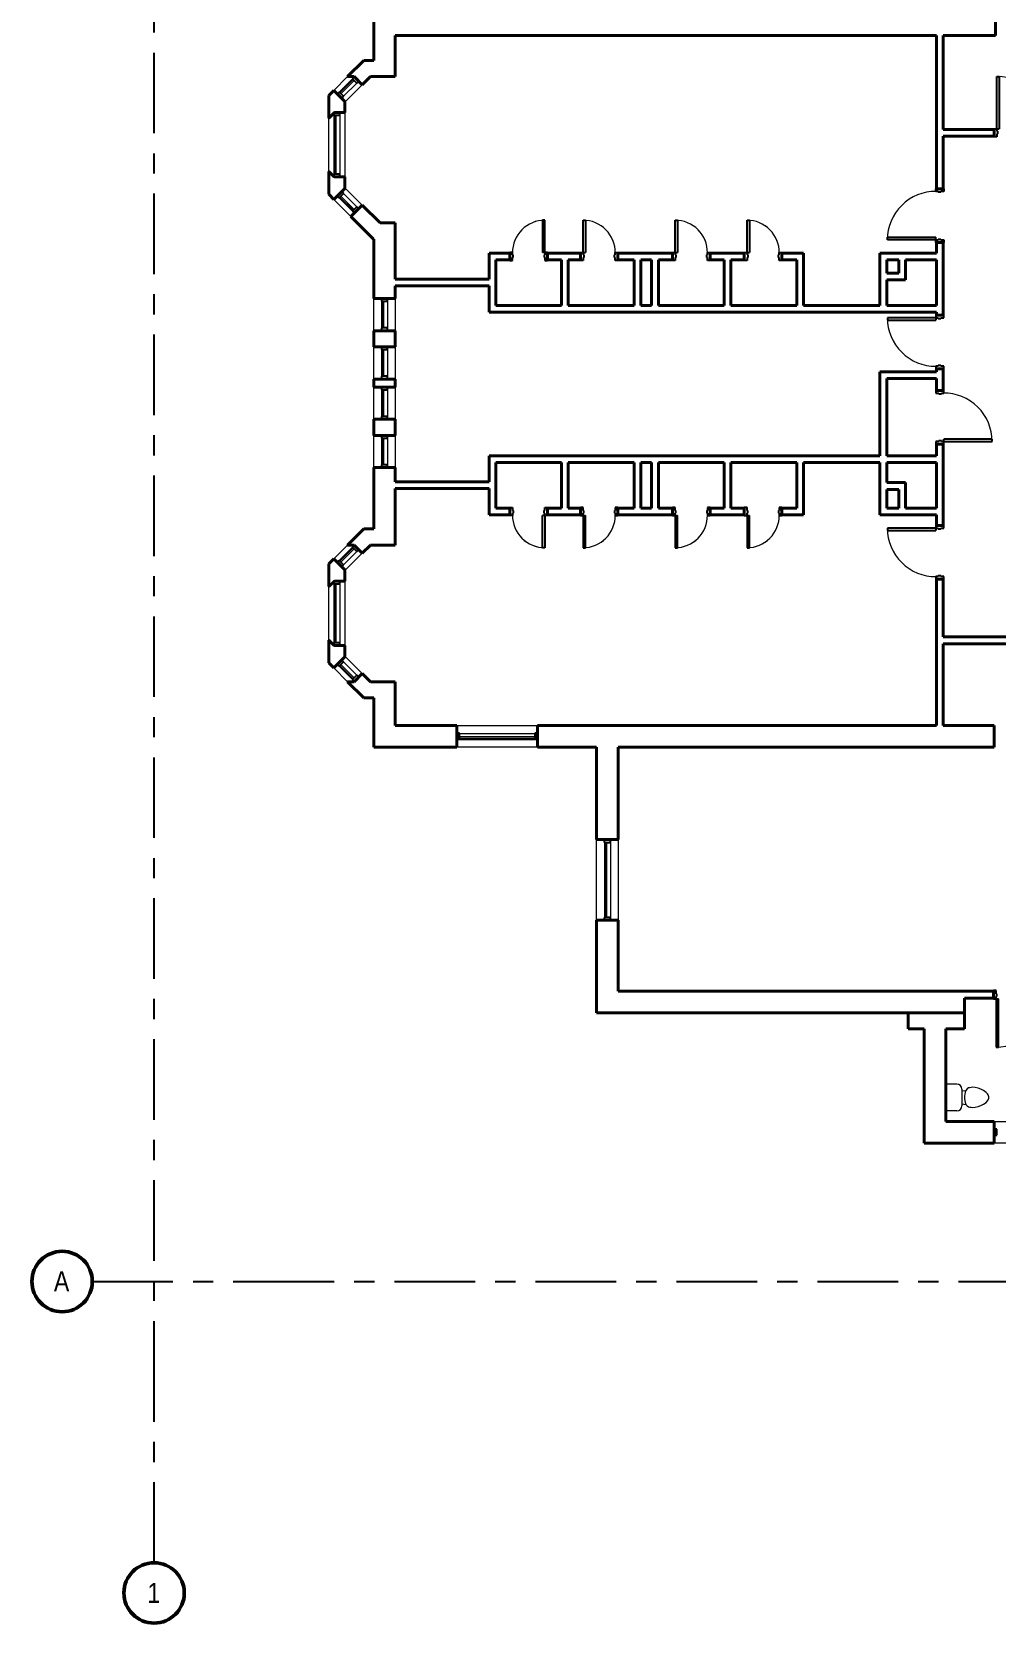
# Model space of a CAD drawing. Header units: inches. Extents: x -1361 to 84, y -1428 to 872.
# Drawn here: x -1361 to -643, y -1428 to -243 of the extents above; entities that cross this region are included whole.
import ezdxf

# ---------------------------------------------------------------- set-up
doc = ezdxf.new("R2010")
doc.units = ezdxf.units.IN
doc.header["$MEASUREMENT"] = 0
doc.linetypes.add('Grid Line', pattern=[105, 60, -15, 15, -15])
for name, color, linetype, lineweight in [('A-DOOR', 31, 'Continuous', 15), ('A-DOOR-FRAM', 31, 'Continuous', 25), ('A-GLAZ-CURT', 52, 'Continuous', 9), ('A-GLAZ-CWMG', 51, 'Continuous', 9), ('A-WALL', 113, 'Continuous', 15), ('I-WALL', 2, 'Continuous', 15), ('P-SANR-FIXT', 6, 'Continuous', 9), ('S-GRID', 1, 'Continuous', 9), ('S-GRID-IDEN', 1, 'Continuous', 50)]:
    doc.layers.add(name, color=color, linetype=linetype, lineweight=lineweight)
doc.styles.add('Arial Narrow', font='ARIALN.TTF', dxfattribs={"height": 15})

# ---------------------------------------------------------------- blocks, each defined once
blk = doc.blocks.new('Door-Single_CE_ - HM Door-2_ HM Frame-5212022-BASEMENT Map Export')
at = {"layer": 'A-DOOR'}
for p, q in [((12, 27), (10.25, 27)), ((10.25, 27), (10.25, 3)), ((12, 3), (12, 27)), ((10.25, 3), (12, 3))]:
    blk.add_line(p, q, dxfattribs=at)
at = {"layer": 'A-DOOR', "lineweight": 25}
for p, q in [((12, 27), (10.25, 27)), ((10.25, 27), (10.25, 3)), ((12, 3), (12, 27)), ((12, 3), (10.25, 3))]:
    blk.add_line(p, q, dxfattribs=at)
at = {"layer": 'A-DOOR', "lineweight": 9}
for end in [180.5, 180.5, 180.61237, 180.61237]:
    blk.add_arc((12, 3), 24, 90, end, dxfattribs=at)
at = {"layer": 'A-DOOR-FRAM'}
for p, q in [((-12, 3), (-14, 3)), ((-14, 3), (-14, -3)), ((-12, 1.25), (-12, 3)), ((-11.5, 1.25), (-12, 1.25)), ((-11.5, -0.75), (-11.5, 1.25)), ((12, 1.25), (11.5, 1.25)), ((11.5, 1.25), (11.5, -0.75)), ((14, 3), (12, 3)), ((12, 3), (12, 1.25)), ((14, -3), (14, 3)), ((-14, -3), (-12, -3)), ((-12, -3), (-12, -0.75)), ((-12, -0.75), (-11.5, -0.75)), ((11.5, -0.75), (12, -0.75)), ((12, -0.75), (12, -3)), ((12, -3), (14, -3))]:
    blk.add_line(p, q, dxfattribs=at)
blk = doc.blocks.new('Door-Single_CE_ - HM Door-2_ HM Frame-5212020-BASEMENT Map Export')
at = {"layer": 'A-DOOR'}
for p, q in [((10.25, -27), (10.25, -3)), ((10.25, -3), (12, -3)), ((12, -3), (12, -27)), ((12, -27), (10.25, -27))]:
    blk.add_line(p, q, dxfattribs=at)
at = {"layer": 'A-DOOR', "lineweight": 25}
for p, q in [((10.25, -27), (10.25, -3)), ((12, -3), (10.25, -3)), ((12, -3), (12, -27)), ((12, -27), (10.25, -27))]:
    blk.add_line(p, q, dxfattribs=at)
at = {"layer": 'A-DOOR', "lineweight": 9}
for start in [179.38763, 179.38763, 179.5, 179.5]:
    blk.add_arc((12, -3), 24, start, 270, dxfattribs=at)
at = {"layer": 'A-DOOR-FRAM'}
for p, q in [((-14, 3), (-12, 3)), ((-14, -3), (-14, 3)), ((-12, 3), (-12, 0.75)), ((-12, 0.75), (-11.5, 0.75)), ((-11.5, 0.75), (-11.5, -1.25)), ((11.5, 0.75), (12, 0.75)), ((11.5, -1.25), (11.5, 0.75)), ((12, 3), (14, 3)), ((12, 0.75), (12, 3)), ((14, 3), (14, -3)), ((-12, -3), (-14, -3)), ((-12, -1.25), (-12, -3)), ((-11.5, -1.25), (-12, -1.25)), ((12, -1.25), (11.5, -1.25)), ((12, -3), (12, -1.25)), ((14, -3), (12, -3))]:
    blk.add_line(p, q, dxfattribs=at)
blk = doc.blocks.new('Door-Single_CE_ - HM Door-2_ HM Frame-5139876-BASEMENT Map Export')
at = {"layer": 'A-DOOR'}
for p, q in [((18, 39), (16.25, 39)), ((16.25, 39), (16.25, 3)), ((18, 3), (18, 39)), ((16.25, 3), (18, 3))]:
    blk.add_line(p, q, dxfattribs=at)
at = {"layer": 'A-DOOR', "lineweight": 25}
for p, q in [((18, 39), (16.25, 39)), ((16.25, 39), (16.25, 3)), ((18, 3), (18, 39)), ((18, 3), (16.25, 3))]:
    blk.add_line(p, q, dxfattribs=at)
at = {"layer": 'A-DOOR', "lineweight": 9}
blk.add_arc((18, 3), 36, 90, 180.5, dxfattribs=at)
blk.add_arc((18, 3), 36, 90, 180.5, dxfattribs=at)
blk.add_arc((18, 3), 36, 90, 180.5, dxfattribs=at)
blk.add_arc((18, 3), 36, 90, 180.5, dxfattribs=at)
at = {"layer": 'A-DOOR-FRAM'}
for p, q in [((-18, 3), (-20, 3)), ((-20, 3), (-20, -3)), ((-18, 1.25), (-18, 3)), ((-17.5, 1.25), (-18, 1.25)), ((-17.5, -0.75), (-17.5, 1.25)), ((18, 1.25), (17.5, 1.25)), ((17.5, 1.25), (17.5, -0.75)), ((20, 3), (18, 3)), ((18, 3), (18, 1.25)), ((20, -3), (20, 3)), ((-20, -3), (-18, -3)), ((-18, -3), (-18, -0.75)), ((-18, -0.75), (-17.5, -0.75)), ((17.5, -0.75), (18, -0.75)), ((18, -0.75), (18, -3)), ((18, -3), (20, -3))]:
    blk.add_line(p, q, dxfattribs=at)
blk = doc.blocks.new('Door-Single_CE_ - HM Door-2_ HM Frame-5121650-BASEMENT Map Export')
at = {"layer": 'A-DOOR'}
for p, q in [((16.25, -39), (16.25, -3)), ((16.25, -3), (18, -3)), ((18, -3), (18, -39)), ((18, -39), (16.25, -39))]:
    blk.add_line(p, q, dxfattribs=at)
at = {"layer": 'A-DOOR', "lineweight": 25}
for p, q in [((16.25, -39), (16.25, -3)), ((18, -3), (16.25, -3)), ((18, -3), (18, -39)), ((18, -39), (16.25, -39))]:
    blk.add_line(p, q, dxfattribs=at)
at = {"layer": 'A-DOOR', "lineweight": 9}
blk.add_arc((18, -3), 36, 179.5, 270, dxfattribs=at)
blk.add_arc((18, -3), 36, 179.5, 270, dxfattribs=at)
blk.add_arc((18, -3), 36, 179.5, 270, dxfattribs=at)
blk.add_arc((18, -3), 36, 179.5, 270, dxfattribs=at)
at = {"layer": 'A-DOOR-FRAM'}
for p, q in [((-20, 3), (-18, 3)), ((-20, -3), (-20, 3)), ((-18, 3), (-18, 0.75)), ((-18, 0.75), (-17.5, 0.75)), ((-17.5, 0.75), (-17.5, -1.25)), ((17.5, 0.75), (18, 0.75)), ((17.5, -1.25), (17.5, 0.75)), ((18, 3), (20, 3)), ((18, 0.75), (18, 3)), ((20, 3), (20, -3)), ((-18, -3), (-20, -3)), ((-18, -1.25), (-18, -3)), ((-17.5, -1.25), (-18, -1.25)), ((18, -1.25), (17.5, -1.25)), ((18, -3), (18, -1.25)), ((20, -3), (18, -3))]:
    blk.add_line(p, q, dxfattribs=at)
blk = doc.blocks.new('Door-Single_CE_ - HM Door-2_ HM Frame-5154372-BASEMENT Map Export')
at = {"layer": 'A-DOOR'}
for p, q in [((17.75, -42), (17.75, -3)), ((17.75, -3), (19.5, -3)), ((19.5, -3), (19.5, -42)), ((19.5, -42), (17.75, -42))]:
    blk.add_line(p, q, dxfattribs=at)
at = {"layer": 'A-DOOR', "lineweight": 25}
for p, q in [((17.75, -42), (17.75, -3)), ((19.5, -3), (17.75, -3)), ((19.5, -3), (19.5, -42)), ((19.5, -42), (17.75, -42))]:
    blk.add_line(p, q, dxfattribs=at)
at = {"layer": 'A-DOOR', "lineweight": 9}
for start in [179.5, 179.5, 179.51962, 179.51962]:
    blk.add_arc((19.5, -3), 39, start, 270, dxfattribs=at)
at = {"layer": 'A-DOOR-FRAM'}
for p, q in [((-21.5, 3), (-19.5, 3)), ((-21.5, -3), (-21.5, 3)), ((-19.5, 3), (-19.5, 0.75)), ((-19.5, 0.75), (-19, 0.75)), ((-19, 0.75), (-19, -1.25)), ((19, 0.75), (19.5, 0.75)), ((19, -1.25), (19, 0.75)), ((19.5, 3), (21.5, 3)), ((19.5, 0.75), (19.5, 3)), ((21.5, 3), (21.5, -3)), ((-19.5, -3), (-21.5, -3)), ((-19.5, -1.25), (-19.5, -3)), ((-19, -1.25), (-19.5, -1.25)), ((19.5, -1.25), (19, -1.25)), ((19.5, -3), (19.5, -1.25)), ((21.5, -3), (19.5, -3))]:
    blk.add_line(p, q, dxfattribs=at)
blk = doc.blocks.new('PlumFixt_Toilet_Floor Mount_CE_ - ADA-4235653-BASEMENT Map Export')
at = {"layer": 'P-SANR-FIXT', "color": 8}
for p, q in [((-10, 11.7), (-10, 19.5)), ((-10, 19.5), (10, 19.5)), ((10, 19.5), (10, 11.7)), ((-7.4, 1), (-7.5, 0)), ((-7.5, 0), (-7.3, -2)), ((-7.2, 2), (-7.4, 1)), ((-7, 3), (-7.2, 2)), ((-6.4, 4), (-7, 3)), ((-5.2, 5), (-6.4, 4)), ((6.2, 8), (-6.3, 8)), ((-4.9, 8), (-5.2, 5)), ((-3.8, 5.5), (-5.2, 5)), ((-1, 6), (-3.8, 5.5)), ((1, 6), (-1, 6)), ((3.8, 5.5), (1, 6)), ((5.2, 5), (3.8, 5.5)), ((4.9, 8), (5.2, 5)), ((6.4, 4), (5.2, 5)), ((7, 3), (6.4, 4)), ((7.2, 2), (7, 3)), ((7.4, 1), (7.2, 2)), ((7.3, -2), (7.5, 0)), ((7.5, 0), (7.4, 1)), ((-7.3, -2), (-6.8, -4)), ((-6.8, -4), (-6.1, -6)), ((-6.1, -6), (-5.1, -8)), ((-5.1, -8), (-3.7, -10)), ((-3.7, -10), (-2.7, -11)), ((-2.7, -11), (-1.9, -11.5)), ((-1.9, -11.5), (-0.5, -12)), ((0.5, -12), (1.9, -11.5)), ((1.9, -11.5), (2.7, -11)), ((2.7, -11), (3.7, -10)), ((3.7, -10), (5.1, -8)), ((5.1, -8), (6.1, -6)), ((6.1, -6), (6.8, -4)), ((6.8, -4), (7.3, -2)), ((-0.5, -12), (0.5, -12))]:
    blk.add_line(p, q, dxfattribs=at)
for centre, start, end in [((-6.3, 11.7), 180, 270), ((6.2, 11.7), 270, 360)]:
    blk.add_arc(centre, 3.73, start, end, dxfattribs=at)
blk = doc.blocks.new('Rectangular Mullion - 4 1_2_ x 2_ Rectangular_CE_-5218123-BASEMENT Map Export')
at = {"layer": 'A-GLAZ-CWMG', "lineweight": 25}
for p, q in [((0, 2.25), (-2, 2.25)), ((-2, 2.25), (-2, -2.25)), ((0, -2.25), (0, 2.25)), ((-2, -2.25), (0, -2.25))]:
    blk.add_line(p, q, dxfattribs=at)
blk = doc.blocks.new('System Panel - zGlazed-5230621-BASEMENT Map Export')
at = {"layer": 'A-GLAZ-CURT', "lineweight": 15}
for p, q in [((28, 1.5), (-28, 1.5)), ((-28, 1.5), (-28, 0.5)), ((-28, 0.5), (28, 0.5)), ((28, 0.5), (28, 1.5))]:
    blk.add_line(p, q, dxfattribs=at)
blk = doc.blocks.new('Rectangular Mullion - 4 1_2_ x 2_ Rectangular_CE_-5230058-BASEMENT Map Export')
at = {"layer": 'A-GLAZ-CWMG'}
for p, q in [((-934.7, -846.7), (-934.7, -902.7)), ((-930.2, -846.7), (-930.2, -902.7))]:
    blk.add_line(p, q, dxfattribs=at)
blk = doc.blocks.new('Rectangular Mullion - 4 1_2_ x 2_ Rectangular_CE_-5218122-BASEMENT Map Export')
at = {"layer": 'A-GLAZ-CWMG', "lineweight": 25}
for p, q in [((-2, 2.25), (0, 2.25)), ((-2, -2.25), (-2, 2.25)), ((0, 2.25), (0, -2.25)), ((0, -2.25), (-2, -2.25))]:
    blk.add_line(p, q, dxfattribs=at)
blk = doc.blocks.new('System Panel - zGlazed-5232439-BASEMENT Map Export')
at = {"layer": 'A-GLAZ-CURT', "lineweight": 15}
for p, q in [((22, 1.5), (-22, 1.5)), ((-22, 1.5), (-22, 0.5)), ((-22, 0.5), (22, 0.5)), ((22, 0.5), (22, 1.5))]:
    blk.add_line(p, q, dxfattribs=at)
blk = doc.blocks.new('Rectangular Mullion - 4 1_2_ x 2_ Rectangular_CE_-5231149-BASEMENT Map Export')
at = {"layer": 'A-GLAZ-CWMG'}
for p, q in [((-598.5, -1060.5), (-642.5, -1060.5)), ((-598.5, -1065), (-642.5, -1065))]:
    blk.add_line(p, q, dxfattribs=at)
blk = doc.blocks.new('System Panel - zGlazed-5233281-BASEMENT Map Export')
at = {"layer": 'A-GLAZ-CURT', "lineweight": 15}
for p, q in [((7, 1.5), (-7, 1.5)), ((-7, 1.5), (-7, 0.5)), ((-7, 0.5), (7, 0.5)), ((7, 0.5), (7, 1.5))]:
    blk.add_line(p, q, dxfattribs=at)
blk = doc.blocks.new('Rectangular Mullion - 4 1_2_ x 2_ Rectangular_CE_-5233087-BASEMENT Map Export')
at = {"layer": 'A-GLAZ-CWMG'}
for p, q in [((-1132.1, -715.5), (-1122.2, -725.4)), ((-1128.9, -712.3), (-1119, -722.2))]:
    blk.add_line(p, q, dxfattribs=at)
blk = doc.blocks.new('System Panel - zGlazed-5233282-BASEMENT Map Export')
at = {"layer": 'A-GLAZ-CURT', "lineweight": 15}
for p, q in [((7, -0.5), (-7, -0.5)), ((-7, -0.5), (-7, -1.5)), ((-7, -1.5), (7, -1.5)), ((7, -1.5), (7, -0.5))]:
    blk.add_line(p, q, dxfattribs=at)
blk = doc.blocks.new('Rectangular Mullion - 4 1_2_ x 2_ Rectangular_CE_-5233258-BASEMENT Map Export')
at = {"layer": 'A-GLAZ-CWMG'}
for p, q in [((-1132.1, -636.7), (-1122.2, -626.8)), ((-1128.9, -639.9), (-1119, -630))]:
    blk.add_line(p, q, dxfattribs=at)
blk = doc.blocks.new('Rectangular Mullion - 4 1_2_ x 2_ Rectangular_CE_-5233283-BASEMENT Map Export')
at = {"layer": 'A-GLAZ-CWMG', "lineweight": 25}
for p, q in [((-2, 2.25), (0, 2.25)), ((-2, -2.25), (-2, 2.25)), ((0, 2.25), (0, -2.25)), ((0, -2.25), (-2, -2.25))]:
    blk.add_line(p, q, dxfattribs=at)
blk = doc.blocks.new('Rectangular Mullion - 4 1_2_ x 2_ Rectangular_CE_-5233284-BASEMENT Map Export')
at = {"layer": 'A-GLAZ-CWMG', "lineweight": 25}
for p, q in [((0, 2.25), (-2, 2.25)), ((-2, 2.25), (-2, -2.25)), ((0, -2.25), (0, 2.25)), ((-2, -2.25), (0, -2.25))]:
    blk.add_line(p, q, dxfattribs=at)
blk = doc.blocks.new('System Panel - zGlazed-5234377-BASEMENT Map Export')
at = {"layer": 'A-GLAZ-CURT', "lineweight": 15}
for p, q in [((10, 1.5), (-10, 1.5)), ((-10, 1.5), (-10, 0.5)), ((-10, 0.5), (10, 0.5)), ((10, 0.5), (10, 1.5))]:
    blk.add_line(p, q, dxfattribs=at)
blk = doc.blocks.new('Rectangular Mullion - 4 1_2_ x 2_ Rectangular_CE_-5234097-BASEMENT Map Export')
at = {"layer": 'A-GLAZ-CWMG'}
for p, q in [((-1100.7, -545.5), (-1100.7, -565.5)), ((-1096.2, -545.5), (-1096.2, -565.5))]:
    blk.add_line(p, q, dxfattribs=at)
blk = doc.blocks.new('Grid - Grid Head-Circle_CE_-46466-BASEMENT Map Export')
at = {"layer": 'S-GRID-IDEN'}
blk.add_circle((0, 0), 0.1875, dxfattribs=at)

msp = doc.modelspace()

# ---------------------------------------------------------------- linework, layer by layer
at = {"layer": 'A-WALL', "lineweight": 40}
for p, q in [((-1113.9, -264.2), (-1125.9, -276.2)), ((-1106.5, -264.2), (-1113.9, -264.2)), ((-1090.5, -276.2), (-1090.5, -264.2)), ((-1125.9, -276.2), (-1121, -276.2)), ((-1121, -276.2), (-1115, -282.3)), ((-1115, -282.3), (-1108.9, -276.2)), ((-1108.9, -276.2), (-1090.5, -276.2)), ((-1136.2, -286.5), (-1139.9, -290.3)), ((-1139.9, -290.3), (-1139.9, -307.2)), ((-1127.7, -295), (-1136.2, -286.5)), ((-1127.9, -295.2), (-1127.7, -295)), ((-1127.9, -303), (-1127.9, -295.2)), ((-1139.9, -307.2), (-1135.7, -303)), ((-1135.7, -303), (-1127.9, -303)), ((-1135.9, -351), (-1139.9, -347)), ((-1139.9, -347), (-1139.9, -363.9)), ((-1127.9, -351), (-1135.9, -351)), ((-1127.9, -359), (-1127.9, -351)), ((-1139.9, -363.9), (-1136.2, -367.7)), ((-1136.2, -367.7), (-1127.7, -359.2)), ((-1127.7, -359.2), (-1127.9, -359)), ((-1115, -371.9), (-1123.5, -380.4)), ((-1101.7, -385.2), (-1115, -371.9)), ((-1123.5, -380.4), (-1106.6, -397.2)), ((-1090.5, -385.2), (-1101.7, -385.2)), ((-1090.5, -397.2), (-1090.5, -385.2)), ((-1106.6, -397.2), (-1106.5, -397.2)), ((-1113.9, -613.2), (-1125.9, -625.2)), ((-1106.5, -613.2), (-1113.9, -613.2)), ((-1090.5, -625.2), (-1090.5, -613.2)), ((-1125.9, -625.2), (-1121, -625.2)), ((-1121, -625.2), (-1115, -631.3)), ((-1115, -631.3), (-1108.9, -625.2)), ((-1108.9, -625.2), (-1090.5, -625.2)), ((-1136.2, -635.5), (-1139.9, -639.3)), ((-1139.9, -639.3), (-1139.9, -656.2)), ((-1127.7, -644), (-1136.2, -635.5)), ((-1139.9, -656.2), (-1135.7, -652)), ((-1135.7, -652), (-1127.9, -652)), ((-1127.9, -644.2), (-1127.7, -644)), ((-1127.9, -652), (-1127.9, -644.2)), ((-1135.9, -700), (-1139.9, -696)), ((-1139.9, -696), (-1139.9, -712.9)), ((-1136.2, -716.7), (-1127.7, -708.2)), ((-1127.9, -700), (-1135.9, -700)), ((-1127.9, -708), (-1127.9, -700)), ((-1127.7, -708.2), (-1127.9, -708)), ((-1139.9, -712.9), (-1136.2, -716.7)), ((-1115, -720.9), (-1121, -727)), ((-1108.9, -727), (-1115, -720.9)), ((-1121, -727), (-1125.9, -727)), ((-1125.9, -727), (-1113.9, -739)), ((-1090.5, -727), (-1108.9, -727)), ((-1090.5, -739), (-1090.5, -727)), ((-1113.9, -739), (-1106.5, -739)), ((-666.5, -973.7), (-708.5, -973.7)), ((-708.5, -973.7), (-708.5, -985.7)), ((-666.5, -985.7), (-666.5, -973.7)), ((-708.5, -985.7), (-696.5, -985.7)), ((-680.5, -985.7), (-666.5, -985.7))]:
    msp.add_line(p, q, dxfattribs=at)
at = {"layer": 'A-WALL'}
for p, q in [((-1136.2, -286.5), (-1125.9, -276.2)), ((-1115, -282.3), (-1127.7, -295)), ((-1139.9, -347), (-1139.9, -307.2)), ((-1127.9, -303), (-1127.9, -351)), ((-1127.7, -359.2), (-1115, -371.9)), ((-1123.5, -380.4), (-1136.2, -367.7)), ((-1136.2, -635.5), (-1125.9, -625.2)), ((-1115, -631.3), (-1127.7, -644)), ((-1127.9, -652), (-1127.9, -700)), ((-1139.9, -696), (-1139.9, -656.2)), ((-1127.7, -708.2), (-1115, -720.9)), ((-1125.9, -727), (-1136.2, -716.7))]:
    msp.add_line(p, q, dxfattribs=at)
at = {"layer": 'I-WALL', "lineweight": 40}
for p, q in [((-1106.5, -229.7), (-1106.5, -264.2)), ((-643.5, -245.7), (-643.5, -229.7)), ((-1090.5, -264.2), (-1090.5, -245.7)), ((-1090.5, -245.7), (-687.5, -245.7)), ((-687.5, -245.7), (-687.5, -359.7)), ((-682.5, -245.7), (-643.5, -245.7)), ((-682.5, -315.7), (-682.5, -245.7)), ((-644.5, -315.7), (-682.5, -315.7)), ((-644.5, -320.7), (-644.5, -315.7)), ((-682.5, -359.7), (-682.5, -320.7)), ((-682.5, -320.7), (-644.5, -320.7)), ((-687.5, -359.7), (-682.5, -359.7)), ((-1106.5, -397.2), (-1106.5, -441.5)), ((-1090.5, -427.2), (-1090.5, -397.2)), ((-682.5, -399.7), (-687.5, -399.7)), ((-687.5, -399.7), (-687.5, -407.7)), ((-682.5, -454), (-682.5, -399.7)), ((-1005.1, -407.7), (-1020.6, -407.7)), ((-1020.6, -407.7), (-1020.6, -427.2)), ((-1015.6, -412.7), (-1005.1, -412.7)), ((-1015.6, -446.7), (-1015.6, -412.7)), ((-1005.1, -412.7), (-1005.1, -407.7)), ((-952.6, -407.7), (-977.1, -407.7)), ((-977.1, -407.7), (-977.1, -412.7)), ((-977.1, -412.7), (-966.6, -412.7)), ((-966.6, -412.7), (-966.6, -446.7)), ((-961.6, -412.7), (-952.6, -412.7)), ((-961.6, -446.7), (-961.6, -412.7)), ((-952.6, -412.7), (-952.6, -407.7)), ((-884, -407.7), (-924.6, -407.7)), ((-924.6, -407.7), (-924.6, -412.7)), ((-924.6, -412.7), (-912.6, -412.7)), ((-912.6, -412.7), (-912.6, -446.7)), ((-907.6, -412.7), (-899.5, -412.7)), ((-907.6, -446.7), (-907.6, -412.7)), ((-899.5, -412.7), (-899.5, -446.7)), ((-894.5, -412.7), (-884, -412.7)), ((-894.5, -446.7), (-894.5, -412.7)), ((-884, -412.7), (-884, -407.7)), ((-830.5, -407.7), (-856, -407.7)), ((-856, -407.7), (-856, -412.7)), ((-856, -412.7), (-845.5, -412.7)), ((-845.5, -412.7), (-845.5, -446.7)), ((-840.5, -412.7), (-830.5, -412.7)), ((-840.5, -446.7), (-840.5, -412.7)), ((-830.5, -412.7), (-830.5, -407.7)), ((-786.5, -407.7), (-802.5, -407.7)), ((-802.5, -407.7), (-802.5, -412.7)), ((-802.5, -412.7), (-791.5, -412.7)), ((-791.5, -412.7), (-791.5, -446.7)), ((-786.5, -446.7), (-786.5, -407.7)), ((-687.5, -407.7), (-729.5, -407.7)), ((-729.5, -407.7), (-729.5, -446.7)), ((-724.5, -412.7), (-715.5, -412.7)), ((-724.5, -422.7), (-724.5, -412.7)), ((-715.5, -412.7), (-715.5, -422.7)), ((-710.5, -412.7), (-687.5, -412.7)), ((-710.5, -427.7), (-710.5, -412.7)), ((-687.5, -412.7), (-687.5, -446.7)), ((-715.5, -422.7), (-724.5, -422.7)), ((-1020.6, -427.2), (-1090.5, -427.2)), ((-1090.5, -441.5), (-1090.5, -432.2)), ((-1090.5, -432.2), (-1020.6, -432.2)), ((-1020.6, -432.2), (-1020.6, -451.7)), ((-724.5, -446.7), (-724.5, -427.7)), ((-724.5, -427.7), (-710.5, -427.7)), ((-1106.5, -441.5), (-1090.5, -441.5)), ((-966.6, -446.7), (-1015.6, -446.7)), ((-912.6, -446.7), (-961.6, -446.7)), ((-899.5, -446.7), (-907.6, -446.7)), ((-845.5, -446.7), (-894.5, -446.7)), ((-791.5, -446.7), (-840.5, -446.7)), ((-729.5, -446.7), (-786.5, -446.7)), ((-687.5, -446.7), (-724.5, -446.7)), ((-1020.6, -451.7), (-687.5, -451.7)), ((-687.5, -451.7), (-687.5, -454)), ((-687.5, -454), (-682.5, -454)), ((-1090.5, -465.5), (-1106.5, -465.5)), ((-1106.5, -465.5), (-1106.5, -477.5)), ((-1090.5, -477.5), (-1090.5, -465.5)), ((-1106.5, -477.5), (-1090.5, -477.5)), ((-729.5, -496.2), (-729.5, -558.7)), ((-687.5, -496.2), (-729.5, -496.2)), ((-682.5, -494), (-687.5, -494)), ((-687.5, -494), (-687.5, -496.2)), ((-682.5, -510), (-682.5, -494)), ((-1090.5, -501.5), (-1106.5, -501.5)), ((-1106.5, -501.5), (-1106.5, -507.5)), ((-1106.5, -507.5), (-1090.5, -507.5)), ((-1090.5, -507.5), (-1090.5, -501.5)), ((-724.5, -558.7), (-724.5, -501.2)), ((-724.5, -501.2), (-687.5, -501.2)), ((-687.5, -501.2), (-687.5, -510)), ((-687.5, -510), (-682.5, -510)), ((-1090.5, -531.5), (-1106.5, -531.5)), ((-1106.5, -531.5), (-1106.5, -543.5)), ((-1090.5, -543.5), (-1090.5, -531.5)), ((-1106.5, -543.5), (-1090.5, -543.5)), ((-682.5, -550), (-687.5, -550)), ((-687.5, -550), (-687.5, -558.7)), ((-682.5, -610.7), (-682.5, -550)), ((-1090.5, -567.5), (-1106.5, -567.5)), ((-1106.5, -567.5), (-1106.5, -613.2)), ((-1090.5, -578.2), (-1090.5, -567.5)), ((-729.5, -558.7), (-1020.6, -558.7)), ((-1020.6, -558.7), (-1020.6, -578.2)), ((-1015.6, -563.7), (-966.6, -563.7)), ((-1015.6, -597.7), (-1015.6, -563.7)), ((-966.6, -563.7), (-966.6, -597.7)), ((-961.6, -563.7), (-912.6, -563.7)), ((-961.6, -597.7), (-961.6, -563.7)), ((-912.6, -563.7), (-912.6, -597.7)), ((-907.6, -563.7), (-899.5, -563.7)), ((-907.6, -597.7), (-907.6, -563.7)), ((-899.5, -563.7), (-899.5, -597.7)), ((-894.5, -563.7), (-845.5, -563.7)), ((-894.5, -597.7), (-894.5, -563.7)), ((-845.5, -563.7), (-845.5, -597.7)), ((-840.5, -563.7), (-791.5, -563.7)), ((-840.5, -597.7), (-840.5, -563.7)), ((-791.5, -563.7), (-791.5, -597.7)), ((-786.5, -563.7), (-729.5, -563.7)), ((-786.5, -602.7), (-786.5, -563.7)), ((-729.5, -563.7), (-729.5, -602.7)), ((-687.5, -558.7), (-724.5, -558.7)), ((-724.5, -578.7), (-724.5, -563.7)), ((-724.5, -563.7), (-687.5, -563.7)), ((-687.5, -563.7), (-687.5, -597.7)), ((-1020.6, -578.2), (-1090.5, -578.2)), ((-710.5, -578.7), (-724.5, -578.7)), ((-710.5, -597.7), (-710.5, -578.7)), ((-1090.5, -613.2), (-1090.5, -583.2)), ((-1090.5, -583.2), (-1020.6, -583.2)), ((-1020.6, -583.2), (-1020.6, -602.7)), ((-724.5, -597.7), (-724.5, -583.7)), ((-724.5, -583.7), (-715.5, -583.7)), ((-715.5, -583.7), (-715.5, -597.7)), ((-1020.6, -602.7), (-1005.1, -602.7)), ((-1005.1, -597.7), (-1015.6, -597.7)), ((-1005.1, -602.7), (-1005.1, -597.7)), ((-966.6, -597.7), (-977.1, -597.7)), ((-977.1, -597.7), (-977.1, -602.7)), ((-977.1, -602.7), (-952.6, -602.7)), ((-952.6, -597.7), (-961.6, -597.7)), ((-952.6, -602.7), (-952.6, -597.7)), ((-912.6, -597.7), (-924.6, -597.7)), ((-924.6, -597.7), (-924.6, -602.7)), ((-924.6, -602.7), (-884, -602.7)), ((-899.5, -597.7), (-907.6, -597.7)), ((-884, -597.7), (-894.5, -597.7)), ((-884, -602.7), (-884, -597.7)), ((-845.5, -597.7), (-856, -597.7)), ((-856, -597.7), (-856, -602.7)), ((-856, -602.7), (-830.5, -602.7)), ((-830.5, -597.7), (-840.5, -597.7)), ((-830.5, -602.7), (-830.5, -597.7)), ((-791.5, -597.7), (-802.5, -597.7)), ((-802.5, -597.7), (-802.5, -602.7)), ((-802.5, -602.7), (-786.5, -602.7)), ((-729.5, -602.7), (-687.5, -602.7)), ((-715.5, -597.7), (-724.5, -597.7)), ((-687.5, -597.7), (-710.5, -597.7)), ((-687.5, -602.7), (-687.5, -610.7)), ((-687.5, -610.7), (-682.5, -610.7)), ((-682.5, -650.7), (-687.5, -650.7)), ((-687.5, -650.7), (-687.5, -759.7)), ((-682.5, -693.7), (-682.5, -650.7)), ((-595.4, -693.7), (-682.5, -693.7)), ((-682.5, -759.7), (-682.5, -698.7)), ((-682.5, -698.7), (-595.4, -698.7)), ((-1106.5, -739), (-1106.5, -775.7)), ((-1090.5, -759.7), (-1090.5, -739)), ((-1044.6, -759.7), (-1090.5, -759.7)), ((-1044.6, -775.7), (-1044.6, -759.7)), ((-687.5, -759.7), (-984.6, -759.7)), ((-984.6, -759.7), (-984.6, -775.7)), ((-644.5, -759.7), (-682.5, -759.7)), ((-644.5, -775.7), (-644.5, -759.7)), ((-1106.5, -775.7), (-1044.6, -775.7)), ((-984.6, -775.7), (-940.5, -775.7)), ((-940.5, -775.7), (-940.5, -844.7)), ((-924.5, -844.7), (-924.5, -775.7)), ((-924.5, -775.7), (-644.5, -775.7)), ((-940.5, -844.7), (-924.5, -844.7)), ((-924.5, -904.7), (-940.5, -904.7)), ((-940.5, -904.7), (-940.5, -973.7)), ((-924.5, -957.7), (-924.5, -904.7)), ((-645, -957.7), (-924.5, -957.7)), ((-645, -962.7), (-645, -957.7)), ((-666.5, -973.7), (-666.5, -962.7)), ((-666.5, -962.7), (-645, -962.7)), ((-940.5, -973.7), (-708.5, -973.7)), ((-696.5, -985.7), (-696.5, -1070.7)), ((-680.5, -1054.7), (-680.5, -985.7)), ((-644.5, -1054.7), (-680.5, -1054.7)), ((-644.5, -1070.7), (-644.5, -1054.7)), ((-696.5, -1070.7), (-644.5, -1070.7))]:
    msp.add_line(p, q, dxfattribs=at)
at = {"layer": 'I-WALL'}
for p, q in [((-1106.5, -465.5), (-1106.5, -441.5)), ((-1090.5, -441.5), (-1090.5, -465.5)), ((-1106.5, -501.5), (-1106.5, -477.5)), ((-1090.5, -477.5), (-1090.5, -501.5)), ((-1106.5, -531.5), (-1106.5, -507.5)), ((-1090.5, -507.5), (-1090.5, -531.5)), ((-1106.5, -567.5), (-1106.5, -543.5)), ((-1090.5, -543.5), (-1090.5, -567.5)), ((-1044.6, -759.7), (-984.6, -759.7)), ((-984.6, -775.7), (-1044.6, -775.7)), ((-940.5, -904.7), (-940.5, -844.7)), ((-924.5, -844.7), (-924.5, -904.7)), ((-644.5, -1054.7), (-596.5, -1054.7)), ((-596.5, -1070.7), (-644.5, -1070.7))]:
    msp.add_line(p, q, dxfattribs=at)
at = {"layer": 'S-GRID', "linetype": 'Grid Line', "lineweight": 25}
for p, q in [((-1270, -1263.4), (-1270, -37)), ((-1316, -1173.9), (-1196, -1173.9)), ((-1196, -1173.9), (-35.6, -1173.9)), ((-1270, -1383.4), (-1270, -1263.4))]:
    msp.add_line(p, q, dxfattribs=at)

# ---------------------------------------------------------------- block references
at = {"layer": 'A-DOOR', "lineweight": 9}
for name, p, rotation in [('Door-Single_CE_ - HM Door-2_ HM Frame-5154372-BASEMENT Map Export', (-623, -318.2), 180), ('Door-Single_CE_ - HM Door-2_ HM Frame-5121650-BASEMENT Map Export', (-685, -379.7), 269.9999999999997), ('Door-Single_CE_ - HM Door-2_ HM Frame-5212020-BASEMENT Map Export', (-938.6, -410.2), 180), ('Door-Single_CE_ - HM Door-2_ HM Frame-5212020-BASEMENT Map Export', (-870, -410.2), 180), ('Door-Single_CE_ - HM Door-2_ HM Frame-5212020-BASEMENT Map Export', (-816.5, -410.2), 180), ('Door-Single_CE_ - HM Door-2_ HM Frame-5139876-BASEMENT Map Export', (-685, -474), 89.99999999999972), ('Door-Single_CE_ - HM Door-2_ HM Frame-5139876-BASEMENT Map Export', (-685, -530), 269.9999999999997), ('Door-Single_CE_ - HM Door-2_ HM Frame-5212022-BASEMENT Map Export', (-938.6, -600.2), 180), ('Door-Single_CE_ - HM Door-2_ HM Frame-5212022-BASEMENT Map Export', (-870, -600.2), 180), ('Door-Single_CE_ - HM Door-2_ HM Frame-5212022-BASEMENT Map Export', (-816.5, -600.2), 180), ('Door-Single_CE_ - HM Door-2_ HM Frame-5139876-BASEMENT Map Export', (-685, -630.7), 89.99999999999972), ('Door-Single_CE_ - HM Door-2_ HM Frame-5139876-BASEMENT Map Export', (-625, -960.2), 180)]:
    msp.add_blockref(name, p, dxfattribs=dict(at, rotation=rotation))
for name, p in [('Door-Single_CE_ - HM Door-2_ HM Frame-5212022-BASEMENT Map Export', (-991.1, -410.2)), ('Door-Single_CE_ - HM Door-2_ HM Frame-5212020-BASEMENT Map Export', (-991.1, -600.2))]:
    msp.add_blockref(name, p, dxfattribs=at)
at = {"layer": 'A-GLAZ-CURT'}
for name, p, rotation in [('System Panel - zGlazed-5233282-BASEMENT Map Export', (-1125.6, -284.4), 224.9999999999996), ('System Panel - zGlazed-5232439-BASEMENT Map Export', (-1133.9, -327), 89.99999999999969), ('System Panel - zGlazed-5233281-BASEMENT Map Export', (-1125.6, -369.8), 135.0000000000001), ('System Panel - zGlazed-5234377-BASEMENT Map Export', (-1098.5, -453.5), 89.99999999999991), ('System Panel - zGlazed-5234377-BASEMENT Map Export', (-1098.5, -489.5), 89.99999999999991), ('System Panel - zGlazed-5234377-BASEMENT Map Export', (-1098.5, -519.5), 89.99999999999991), ('System Panel - zGlazed-5234377-BASEMENT Map Export', (-1098.5, -555.5), 89.99999999999991), ('System Panel - zGlazed-5233282-BASEMENT Map Export', (-1125.6, -633.4), 224.9999999999996), ('System Panel - zGlazed-5232439-BASEMENT Map Export', (-1133.9, -676), 89.99999999999969), ('System Panel - zGlazed-5233281-BASEMENT Map Export', (-1125.6, -718.8), 135.0000000000001), ('System Panel - zGlazed-5230621-BASEMENT Map Export', (-1014.6, -767.7), 180), ('System Panel - zGlazed-5230621-BASEMENT Map Export', (-932.5, -874.7), 89.99999999999974)]:
    msp.add_blockref(name, p, dxfattribs=dict(at, rotation=rotation))
at = {"layer": 'A-GLAZ-CWMG'}
for name, p in [('Rectangular Mullion - 4 1_2_ x 2_ Rectangular_CE_-5233258-BASEMENT Map Export', (0, 349)), ('Rectangular Mullion - 4 1_2_ x 2_ Rectangular_CE_-5233087-BASEMENT Map Export', (0, 349)), ('Rectangular Mullion - 4 1_2_ x 2_ Rectangular_CE_-5234097-BASEMENT Map Export', (0, 102)), ('Rectangular Mullion - 4 1_2_ x 2_ Rectangular_CE_-5234097-BASEMENT Map Export', (0, 66)), ('Rectangular Mullion - 4 1_2_ x 2_ Rectangular_CE_-5234097-BASEMENT Map Export', (0, 36)), ('Rectangular Mullion - 4 1_2_ x 2_ Rectangular_CE_-5234097-BASEMENT Map Export', (0, 0)), ('Rectangular Mullion - 4 1_2_ x 2_ Rectangular_CE_-5233258-BASEMENT Map Export', (0, 0)), ('Rectangular Mullion - 4 1_2_ x 2_ Rectangular_CE_-5233087-BASEMENT Map Export', (0, 0)), ('Rectangular Mullion - 4 1_2_ x 2_ Rectangular_CE_-5218123-BASEMENT Map Export', (-984.6, -767.7)), ('Rectangular Mullion - 4 1_2_ x 2_ Rectangular_CE_-5230058-BASEMENT Map Export', (0, 0))]:
    msp.add_blockref(name, p, dxfattribs=at)
for name, p, rotation in [('Rectangular Mullion - 4 1_2_ x 2_ Rectangular_CE_-5233284-BASEMENT Map Export', (-1119.2, -278), 44.9999999999997), ('Rectangular Mullion - 4 1_2_ x 2_ Rectangular_CE_-5231149-BASEMENT Map Export', (-2196.7, 293.5), 89.9999999999998), ('Rectangular Mullion - 4 1_2_ x 2_ Rectangular_CE_-5218123-BASEMENT Map Export', (-1133.9, -351), 269.9999999999997), ('Rectangular Mullion - 4 1_2_ x 2_ Rectangular_CE_-5218123-BASEMENT Map Export', (-1119.2, -376.2), 315.0000000000001), ('Rectangular Mullion - 4 1_2_ x 2_ Rectangular_CE_-5218123-BASEMENT Map Export', (-1098.5, -465.5), 269.9999999999999), ('Rectangular Mullion - 4 1_2_ x 2_ Rectangular_CE_-5218123-BASEMENT Map Export', (-1098.5, -501.5), 269.9999999999999), ('Rectangular Mullion - 4 1_2_ x 2_ Rectangular_CE_-5218123-BASEMENT Map Export', (-1098.5, -531.5), 269.9999999999999), ('Rectangular Mullion - 4 1_2_ x 2_ Rectangular_CE_-5218123-BASEMENT Map Export', (-1098.5, -567.5), 269.9999999999999), ('Rectangular Mullion - 4 1_2_ x 2_ Rectangular_CE_-5233284-BASEMENT Map Export', (-1119.2, -627), 44.9999999999997), ('Rectangular Mullion - 4 1_2_ x 2_ Rectangular_CE_-5231149-BASEMENT Map Export', (-2196.7, -55.5), 89.9999999999998), ('Rectangular Mullion - 4 1_2_ x 2_ Rectangular_CE_-5218123-BASEMENT Map Export', (-1133.9, -700), 269.9999999999997), ('Rectangular Mullion - 4 1_2_ x 2_ Rectangular_CE_-5218123-BASEMENT Map Export', (-1119.2, -725.2), 315.0000000000001), ('Rectangular Mullion - 4 1_2_ x 2_ Rectangular_CE_-5230058-BASEMENT Map Export', (-1889.3, 164.7), 90.00000000000007), ('Rectangular Mullion - 4 1_2_ x 2_ Rectangular_CE_-5218123-BASEMENT Map Export', (-932.5, -904.7), 269.9999999999998), ('Rectangular Mullion - 4 1_2_ x 2_ Rectangular_CE_-5218123-BASEMENT Map Export', (-644.5, -1062.7), 180)]:
    msp.add_blockref(name, p, dxfattribs=dict(at, rotation=rotation))
at = {"layer": 'A-GLAZ-CWMG', "extrusion": (0, 0, -1)}
for name, p, rotation in [('Rectangular Mullion - 4 1_2_ x 2_ Rectangular_CE_-5233283-BASEMENT Map Export', (1131.9, -290.7), 315.0000000000003), ('Rectangular Mullion - 4 1_2_ x 2_ Rectangular_CE_-5218122-BASEMENT Map Export', (1133.9, -303), 90.0000000000003), ('Rectangular Mullion - 4 1_2_ x 2_ Rectangular_CE_-5218122-BASEMENT Map Export', (1131.9, -363.5), 44.99999999999991), ('Rectangular Mullion - 4 1_2_ x 2_ Rectangular_CE_-5218122-BASEMENT Map Export', (1098.5, -441.5), 90.0000000000001), ('Rectangular Mullion - 4 1_2_ x 2_ Rectangular_CE_-5218122-BASEMENT Map Export', (1098.5, -477.5), 90.0000000000001), ('Rectangular Mullion - 4 1_2_ x 2_ Rectangular_CE_-5218122-BASEMENT Map Export', (1098.5, -507.5), 90.0000000000001), ('Rectangular Mullion - 4 1_2_ x 2_ Rectangular_CE_-5218122-BASEMENT Map Export', (1098.5, -543.5), 90.0000000000001), ('Rectangular Mullion - 4 1_2_ x 2_ Rectangular_CE_-5233283-BASEMENT Map Export', (1131.9, -639.7), 315.0000000000003), ('Rectangular Mullion - 4 1_2_ x 2_ Rectangular_CE_-5218122-BASEMENT Map Export', (1133.9, -652), 90.0000000000003), ('Rectangular Mullion - 4 1_2_ x 2_ Rectangular_CE_-5218122-BASEMENT Map Export', (1131.9, -712.5), 44.99999999999991), ('Rectangular Mullion - 4 1_2_ x 2_ Rectangular_CE_-5218122-BASEMENT Map Export', (932.5, -844.7), 90.00000000000026)]:
    msp.add_blockref(name, p, dxfattribs=dict(at, rotation=rotation))
msp.add_blockref('Rectangular Mullion - 4 1_2_ x 2_ Rectangular_CE_-5218122-BASEMENT Map Export', (1044.6, -767.7), dxfattribs=at)
at = {"layer": 'P-SANR-FIXT', "color": 8, "rotation": 89.99999999999991}
msp.add_blockref('PlumFixt_Toilet_Floor Mount_CE_ - ADA-4235653-BASEMENT Map Export', (-660.5, -1036.7), dxfattribs=at)
at = {"layer": 'S-GRID-IDEN', "xscale": 119.9999999999999, "yscale": 119.9999999999999, "zscale": 119.9999999999999, "rotation": 269.9999999999995}
msp.add_blockref('Grid - Grid Head-Circle_CE_-46466-BASEMENT Map Export', (-1338.5, -1173.9), dxfattribs=at)
at = {"layer": 'S-GRID-IDEN', "xscale": 119.9999999999999, "yscale": 119.9999999999999, "zscale": 119.9999999999999}
msp.add_blockref('Grid - Grid Head-Circle_CE_-46466-BASEMENT Map Export', (-1270, -1405.9), dxfattribs=at)

# ---------------------------------------------------------------- next in the draw order: texts
at = {"layer": 'S-GRID-IDEN', "lineweight": 9, "char_height": 15, "attachment_point": 1, "style": 'Arial Narrow', "bg_fill": 3, "box_fill_scale": 1.25, "bg_fill_color": 9, "bg_fill_true_color": 13158600, "bg_fill_transparency": 0}
for s, insert, width in [('A', (-1344.6, -1166.2), 14.014), ('1', (-1275, -1398.4), 11.741)]:
    msp.add_mtext(s, dxfattribs=dict(at, insert=insert, width=width))

doc.saveas('drawing.dxf')
